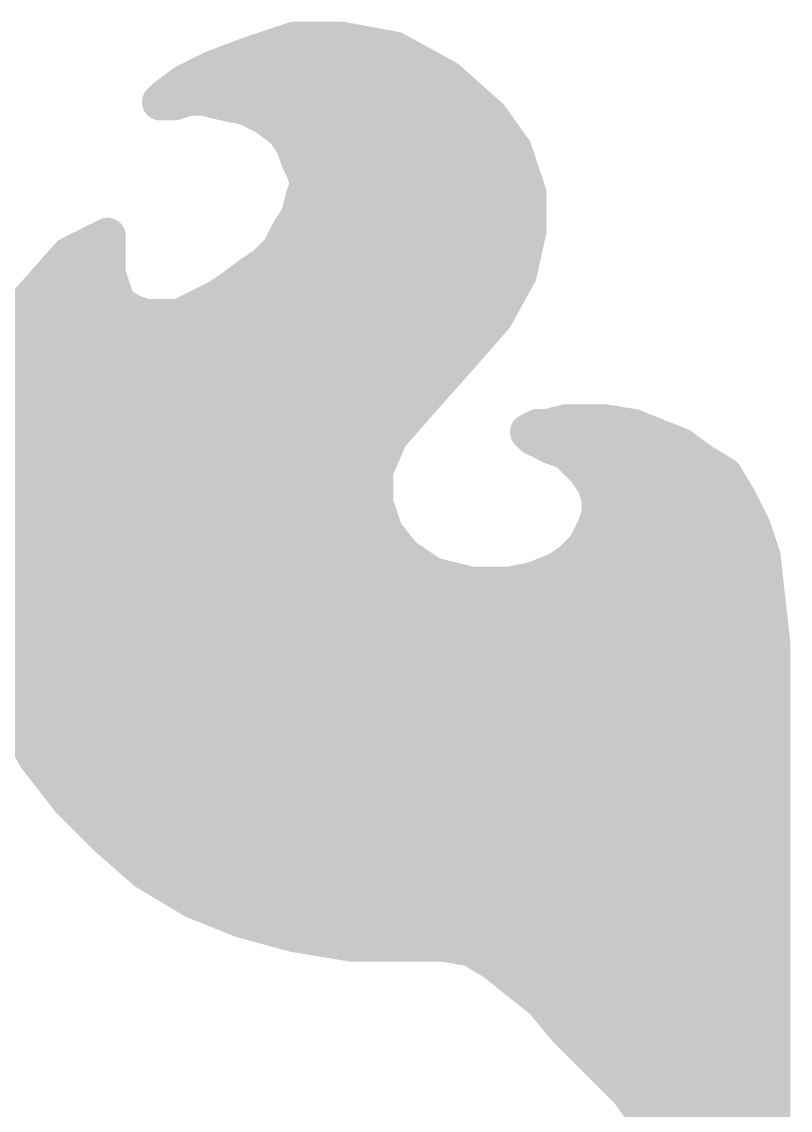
# Model space of a CAD drawing. Extents: x -36 to 72, y -11 to 34.
# Drawn here: x 10.239 to 11.847, y 21.366 to 23.643 of the extents above; entities that cross this region are included whole.
import ezdxf

# ---------------------------------------------------------------- set-up
doc = ezdxf.new("R2010")
doc.units = 0
doc.layers.add('22', color=40, linetype='CONTINUOUS')

msp = doc.modelspace()

# ---------------------------------------------------------------- linework, layer by layer
at = {"layer": '22', "const_width": 0.0762}
for points in [[(10.719, 23.575), (10.809, 23.605)], [(10.809, 23.605), (10.909, 23.605)], [(10.909, 23.605), (11.019, 23.585)], [(11.019, 23.585), (11.129, 23.525)], [(10.639, 23.545), (10.719, 23.575)], [(10.579, 23.515), (10.639, 23.545)], [(10.6411, 23.5458), (11.0909, 23.5458)], [(10.539, 23.485), (10.579, 23.515)], [(11.129, 23.525), (11.219, 23.445)], [(10.529, 23.475), (10.539, 23.485)], [(10.589, 23.485), (10.559, 23.475)], [(10.619, 23.485), (10.589, 23.485)], [(10.659, 23.475), (10.619, 23.485)], [(10.559, 23.475), (10.529, 23.475)], [(10.709, 23.465), (10.659, 23.475)], [(10.686, 23.4696), (11.1913, 23.4696)], [(10.749, 23.445), (10.709, 23.465)], [(10.789, 23.415), (10.749, 23.445)], [(11.219, 23.445), (11.269, 23.375)], [(10.809, 23.385), (10.789, 23.415)], [(10.8034, 23.3934), (11.2559, 23.3934)], [(10.819, 23.355), (10.809, 23.385)], [(11.269, 23.375), (11.299, 23.285)], [(10.829, 23.335), (10.819, 23.355)], [(10.839, 23.305), (10.829, 23.335)], [(10.829, 23.275), (10.839, 23.305)], [(10.8349, 23.3172), (11.2883, 23.3172)], [(11.299, 23.285), (11.299, 23.205)], [(10.819, 23.235), (10.829, 23.275)], [(10.799, 23.205), (10.819, 23.235)], [(10.8205, 23.241), (11.299, 23.241)], [(10.339, 23.155), (10.419, 23.195)], [(10.419, 23.195), (10.419, 23.115)], [(10.779, 23.165), (10.799, 23.205)], [(11.299, 23.205), (11.279, 23.115)], [(10.259, 23.065), (10.339, 23.155)], [(10.3586, 23.1648), (10.419, 23.1648)], [(10.749, 23.135), (10.779, 23.165)], [(10.7788, 23.1648), (11.2901, 23.1648)], [(10.719, 23.115), (10.749, 23.135)], [(10.419, 23.115), (10.429, 23.085)], [(10.679, 23.085), (10.719, 23.115)], [(11.279, 23.115), (11.229, 23.025)], [(10.28, 23.0886), (10.4278, 23.0886)], [(10.429, 23.085), (10.439, 23.055)], [(10.649, 23.065), (10.679, 23.085)], [(10.6838, 23.0886), (11.2643, 23.0886)], [(10.189, 22.945), (10.259, 23.065)], [(10.439, 23.055), (10.469, 23.035)], [(10.609, 23.045), (10.649, 23.065)], [(10.469, 23.035), (10.499, 23.025)], [(10.569, 23.025), (10.609, 23.045)], [(10.2283, 23.0124), (11.218, 23.0124)], [(10.499, 23.025), (10.569, 23.025)], [(11.229, 23.025), (11.159, 22.945)], [(11.159, 22.945), (11.079, 22.855)], [(10.1859, 22.9362), (11.1512, 22.9362)], [(10.1586, 22.86), (11.0834, 22.86)], [(11.079, 22.855), (11.009, 22.775)], [(11.339, 22.795), (11.379, 22.805)], [(11.379, 22.805), (11.459, 22.805)], [(11.459, 22.805), (11.519, 22.795)], [(10.135, 22.7838), (11.0167, 22.7838)], [(11.299, 22.785), (11.319, 22.795)], [(11.309, 22.775), (11.299, 22.785)], [(11.3002, 22.7838), (11.547, 22.7838)], [(11.319, 22.795), (11.339, 22.795)], [(11.519, 22.795), (11.569, 22.775)], [(11.009, 22.775), (10.979, 22.705)], [(11.329, 22.765), (11.309, 22.775)], [(11.349, 22.755), (11.329, 22.765)], [(11.569, 22.775), (11.619, 22.755)], [(11.379, 22.745), (11.349, 22.755)], [(11.399, 22.725), (11.379, 22.745)], [(11.619, 22.755), (11.659, 22.725)], [(11.419, 22.705), (11.399, 22.725)], [(11.659, 22.725), (11.709, 22.695)], [(10.1207, 22.7076), (10.9801, 22.7076)], [(10.979, 22.705), (10.979, 22.635)], [(11.4164, 22.7076), (11.688, 22.7076)], [(11.439, 22.675), (11.419, 22.705)], [(11.709, 22.695), (11.739, 22.645)], [(11.449, 22.645), (11.439, 22.675)], [(11.449, 22.615), (11.449, 22.645)], [(11.739, 22.645), (11.769, 22.585)], [(10.1098, 22.6314), (10.9802, 22.6314)], [(10.979, 22.635), (10.999, 22.575)], [(11.449, 22.6314), (11.7458, 22.6314)], [(11.439, 22.585), (11.449, 22.615)], [(10.999, 22.575), (11.039, 22.525)], [(11.419, 22.545), (11.439, 22.585)], [(11.769, 22.585), (11.789, 22.525)], [(10.114, 22.5552), (11.0148, 22.5552)], [(11.4241, 22.5552), (11.7789, 22.5552)], [(11.389, 22.515), (11.419, 22.545)], [(11.039, 22.525), (11.099, 22.485)], [(11.359, 22.495), (11.389, 22.515)], [(11.789, 22.525), (11.799, 22.435)], [(11.099, 22.485), (11.179, 22.465)], [(11.309, 22.475), (11.359, 22.495)], [(10.1182, 22.479), (11.123, 22.479)], [(11.179, 22.465), (11.259, 22.465)], [(11.259, 22.465), (11.309, 22.475)], [(11.319, 22.479), (11.7941, 22.479)], [(11.799, 22.435), (11.809, 22.345)], [(10.1363, 22.4028), (11.8026, 22.4028)], [(10.1574, 22.3266), (11.809, 22.3266)], [(11.809, 22.345), (11.809, 21.065)], [(10.269, 22.105), (10.169, 22.285)], [(10.1882, 22.2504), (11.809, 22.2504)], [(10.2306, 22.1742), (11.809, 22.1742)], [(10.339, 22.015), (10.269, 22.105)], [(10.2744, 22.098), (11.809, 22.098)], [(10.3337, 22.0218), (11.809, 22.0218)], [(10.419, 21.935), (10.339, 22.015)], [(10.4084, 21.9456), (11.809, 21.9456)], [(10.499, 21.865), (10.419, 21.935)], [(10.494, 21.8694), (11.809, 21.8694)], [(10.599, 21.805), (10.499, 21.865)], [(10.699, 21.765), (10.599, 21.805)], [(10.6285, 21.7932), (11.809, 21.7932)], [(10.809, 21.735), (10.699, 21.765)], [(10.929, 21.715), (10.809, 21.735)], [(10.917, 21.717), (11.809, 21.717)], [(11.119, 21.715), (10.929, 21.715)], [(11.179, 21.705), (11.119, 21.715)], [(11.229, 21.675), (11.179, 21.705)], [(11.279, 21.635), (11.229, 21.675)], [(11.2718, 21.6408), (11.809, 21.6408)], [(11.329, 21.595), (11.279, 21.635)], [(11.379, 21.535), (11.329, 21.595)], [(11.3543, 21.5646), (11.809, 21.5646)], [(11.439, 21.475), (11.379, 21.535)], [(11.4256, 21.4884), (11.809, 21.4884)], [(11.509, 21.405), (11.439, 21.475)], [(11.5018, 21.4122), (11.809, 21.4122)], [(11.559, 21.335), (11.509, 21.405)], [(11.5583, 21.336), (11.809, 21.336)], [(11.619, 21.275), (11.559, 21.335)]]:
    msp.add_lwpolyline(points, dxfattribs=at)
at = {"layer": '22', "const_width": 0.0381}
for points in [[(10.809, 23.6241, 1), (10.809, 23.586)], [(10.815, 23.5869, 1), (10.803, 23.6231)], [(10.9124, 23.6237, 1), (10.9056, 23.5863)], [(10.909, 23.586, 1), (10.909, 23.6241)], [(11.0281, 23.6017, 1), (11.0099, 23.5683)], [(11.0156, 23.5663, 1), (11.0224, 23.6037)], [(10.713, 23.5931, 1), (10.725, 23.5569)], [(10.7257, 23.5572, 1), (10.7123, 23.5928)], [(10.6323, 23.5628, 1), (10.6457, 23.5272)], [(10.6411, 23.5648, 1), (10.6411, 23.5267)], [(10.6475, 23.528, 1), (10.6305, 23.562)], [(11.0909, 23.5267, 1), (11.0909, 23.5648)], [(10.5705, 23.532, 1), (10.5875, 23.498)], [(10.5904, 23.4998, 1), (10.5676, 23.5302)], [(11.1417, 23.5392, 1), (11.1163, 23.5108)], [(11.1199, 23.5083, 1), (11.1381, 23.5417)], [(10.5525, 23.4715, 1), (10.5255, 23.4985)], [(10.589, 23.504, 1), (10.589, 23.4659)], [(10.595, 23.4669, 1), (10.583, 23.5031)], [(10.6236, 23.5035, 1), (10.6144, 23.4665)], [(10.619, 23.4659, 1), (10.619, 23.504)], [(10.529, 23.4941, 1), (10.529, 23.456)], [(10.5155, 23.4885, 1), (10.5425, 23.4615)], [(10.5276, 23.5002, 1), (10.5504, 23.4698)], [(10.553, 23.4931, 1), (10.565, 23.4569)], [(10.559, 23.456, 1), (10.559, 23.4941)], [(10.6627, 23.4937, 1), (10.6553, 23.4563)], [(10.6544, 23.4565, 1), (10.6636, 23.4935)], [(10.686, 23.4886, 1), (10.686, 23.4505)], [(10.7175, 23.482, 1), (10.7005, 23.448)], [(10.7053, 23.4463, 1), (10.7127, 23.4837)], [(11.1913, 23.4505, 1), (11.1913, 23.4886)], [(10.7604, 23.4602, 1), (10.7376, 23.4298)], [(10.7405, 23.428, 1), (10.7575, 23.462)], [(11.2345, 23.4561, 1), (11.2035, 23.4339)], [(11.2063, 23.4308, 1), (11.2317, 23.4592)], [(10.8049, 23.4256, 1), (10.7731, 23.4044)], [(10.7776, 23.3998, 1), (10.8004, 23.4302)], [(10.8034, 23.4124, 1), (10.8034, 23.3743)], [(10.8271, 23.391, 1), (10.7909, 23.379)], [(10.7931, 23.3744, 1), (10.8249, 23.3956)], [(11.2871, 23.381, 1), (11.2509, 23.369)], [(11.2559, 23.3743, 1), (11.2559, 23.4124)], [(10.836, 23.3635, 1), (10.802, 23.3465)], [(11.2535, 23.3639, 1), (11.2845, 23.3861)], [(10.8009, 23.349, 1), (10.8371, 23.361)], [(10.8471, 23.341, 1), (10.8109, 23.329)], [(10.812, 23.3265, 1), (10.846, 23.3435)], [(10.8349, 23.3362, 1), (10.8349, 23.2981)], [(10.8571, 23.299, 1), (10.8209, 23.311)], [(11.2883, 23.2981, 1), (11.2883, 23.3362)], [(10.8209, 23.299, 1), (10.8571, 23.311)], [(11.3181, 23.285, 1), (11.28, 23.285)], [(10.8109, 23.281, 1), (10.8471, 23.269)], [(10.8475, 23.2704, 1), (10.8105, 23.2796)], [(11.2809, 23.279, 1), (11.3171, 23.291)], [(10.8205, 23.26, 1), (10.8205, 23.2219)], [(10.8349, 23.2244, 1), (10.8031, 23.2456)], [(11.299, 23.2219, 1), (11.299, 23.26)], [(10.8005, 23.2396, 1), (10.8375, 23.2304)], [(10.4381, 23.195, 1), (10.4, 23.195)], [(10.4275, 23.178, 1), (10.4105, 23.212)], [(10.7831, 23.2156, 1), (10.8149, 23.1944)], [(10.816, 23.1965, 1), (10.782, 23.2135)], [(11.3176, 23.2009, 1), (11.2804, 23.2091)], [(11.28, 23.205, 1), (11.3181, 23.205)], [(10.3305, 23.172, 1), (10.3475, 23.138)], [(10.3532, 23.1423, 1), (10.3248, 23.1677)], [(10.3586, 23.1838, 1), (10.3586, 23.1457)], [(10.419, 23.1457, 1), (10.419, 23.1838)], [(10.7788, 23.1838, 1), (10.7788, 23.1457)], [(10.762, 23.1735, 1), (10.796, 23.1565)], [(10.7925, 23.1515, 1), (10.7655, 23.1785)], [(11.2901, 23.1457, 1), (11.2901, 23.1838)], [(10.7355, 23.1485, 1), (10.7625, 23.1215)], [(10.7596, 23.1191, 1), (10.7384, 23.1509)], [(10.4371, 23.121, 1), (10.4009, 23.109)], [(10.7084, 23.1309, 1), (10.7296, 23.0991)], [(10.7304, 23.0998, 1), (10.7076, 23.1302)], [(11.2604, 23.1191, 1), (11.2976, 23.1109)], [(11.2957, 23.1057, 1), (11.2623, 23.1243)], [(10.28, 23.1076, 1), (10.28, 23.0695)], [(10.4, 23.115, 1), (10.4381, 23.115)], [(10.4471, 23.091, 1), (10.4109, 23.079)], [(10.4278, 23.0695, 1), (10.4278, 23.1076)], [(10.6676, 23.1002, 1), (10.6904, 23.0698)], [(10.6838, 23.1076, 1), (10.6838, 23.0695)], [(10.6896, 23.0691, 1), (10.6684, 23.1009)], [(11.2643, 23.0695, 1), (11.2643, 23.1076)], [(10.2448, 23.0777, 1), (10.2732, 23.0523)], [(10.2755, 23.0554, 1), (10.2425, 23.0746)], [(10.4109, 23.079, 1), (10.4471, 23.091)], [(10.4496, 23.0709, 1), (10.4284, 23.0391)], [(10.6384, 23.0809, 1), (10.6596, 23.0491)], [(10.6575, 23.048, 1), (10.6405, 23.082)], [(10.4209, 23.049, 1), (10.4571, 23.061)], [(10.475, 23.0531, 1), (10.463, 23.0169)], [(10.4584, 23.0191, 1), (10.4796, 23.0509)], [(10.6005, 23.062, 1), (10.6175, 23.028)], [(10.6175, 23.028, 1), (10.6005, 23.062)], [(10.2283, 23.0314, 1), (10.2283, 22.9933)], [(10.499, 23.0441, 1), (10.499, 23.006)], [(10.493, 23.0069, 1), (10.505, 23.0431)], [(10.5605, 23.042, 1), (10.5775, 23.008)], [(10.569, 23.006, 1), (10.569, 23.0441)], [(11.2123, 23.0343, 1), (11.2457, 23.0157)], [(11.2433, 23.0125, 1), (11.2147, 23.0375)], [(11.218, 22.9933, 1), (11.218, 23.0314)], [(11.1447, 22.9575, 1), (11.1733, 22.9325)], [(11.1732, 22.9323, 1), (11.1448, 22.9577)], [(11.1512, 22.9171, 1), (11.1512, 22.9552)], [(11.0648, 22.8677, 1), (11.0932, 22.8423)], [(11.0933, 22.8425, 1), (11.0647, 22.8675)], [(11.0834, 22.8409, 1), (11.0834, 22.879)], [(11.379, 22.824, 1), (11.379, 22.7859)], [(11.3836, 22.7865, 1), (11.3744, 22.8235)], [(11.4621, 22.8238, 1), (11.4559, 22.7862)], [(11.459, 22.7859, 1), (11.459, 22.824)], [(11.0167, 22.7647, 1), (11.0167, 22.8028)], [(11.3125, 22.7985, 1), (11.2855, 22.7715)], [(11.2905, 22.802, 1), (11.3075, 22.768)], [(11.3002, 22.8028, 1), (11.3002, 22.7647)], [(11.319, 22.8141, 1), (11.319, 22.776)], [(11.3275, 22.778, 1), (11.3105, 22.812)], [(11.3344, 22.8135, 1), (11.3436, 22.7765)], [(11.339, 22.776, 1), (11.339, 22.8141)], [(11.5261, 22.8127, 1), (11.5119, 22.7773)], [(11.5159, 22.7762, 1), (11.5221, 22.8138)], [(11.547, 22.7647, 1), (11.547, 22.8028)], [(10.9947, 22.7875, 1), (11.0233, 22.7625)], [(11.0265, 22.7675, 1), (10.9915, 22.7825)], [(11.3175, 22.792, 1), (11.3005, 22.758)], [(11.2955, 22.7615, 1), (11.3225, 22.7885)], [(11.3375, 22.782, 1), (11.3205, 22.748)], [(11.3205, 22.748, 1), (11.3375, 22.782)], [(11.5761, 22.7927, 1), (11.5619, 22.7573)], [(11.5619, 22.7573, 1), (11.5761, 22.7927)], [(11.355, 22.7731, 1), (11.343, 22.7369)], [(11.3405, 22.738, 1), (11.3575, 22.772)], [(11.3925, 22.7585, 1), (11.3655, 22.7315)], [(11.373, 22.7269, 1), (11.385, 22.7631)], [(11.6304, 22.7702, 1), (11.6076, 22.7398)], [(11.6119, 22.7373, 1), (11.6261, 22.7727)], [(11.4125, 22.7385, 1), (11.3855, 22.7115)], [(11.3855, 22.7115, 1), (11.4125, 22.7385)], [(11.6688, 22.7413, 1), (11.6492, 22.7087)], [(11.6476, 22.7098, 1), (11.6704, 22.7402)], [(10.9615, 22.7125, 1), (10.9965, 22.6975)], [(10.9981, 22.705, 1), (10.96, 22.705)], [(10.9801, 22.6885, 1), (10.9801, 22.7266)], [(11.4164, 22.7266, 1), (11.4164, 22.6885)], [(11.4349, 22.7156, 1), (11.4031, 22.6944)], [(11.4055, 22.6915, 1), (11.4325, 22.7185)], [(11.688, 22.6885, 1), (11.688, 22.7266)], [(11.7253, 22.7048, 1), (11.6927, 22.6852)], [(11.6992, 22.6787, 1), (11.7188, 22.7113)], [(11.4571, 22.681, 1), (11.4209, 22.669)], [(11.4231, 22.6644, 1), (11.4549, 22.6856)], [(11.468, 22.645, 1), (11.4299, 22.645)], [(11.756, 22.6535, 1), (11.722, 22.6365)], [(10.9971, 22.641, 1), (10.9609, 22.629)], [(10.9802, 22.6124, 1), (10.9802, 22.6505)], [(11.449, 22.6505, 1), (11.449, 22.6124)], [(11.4309, 22.639, 1), (11.4671, 22.651)], [(11.7227, 22.6352, 1), (11.7553, 22.6548)], [(11.7458, 22.6124, 1), (11.7458, 22.6505)], [(10.96, 22.635, 1), (10.9981, 22.635)], [(11.4671, 22.609, 1), (11.4309, 22.621)], [(11.0139, 22.5869, 1), (10.9841, 22.5631)], [(11.456, 22.5765, 1), (11.422, 22.5935)], [(11.4299, 22.615, 1), (11.468, 22.615)], [(11.7871, 22.591, 1), (11.7509, 22.579)], [(11.752, 22.5765, 1), (11.786, 22.5935)], [(10.9809, 22.569, 1), (11.0171, 22.581)], [(11.0148, 22.5362, 1), (11.0148, 22.5743)], [(11.4241, 22.5743, 1), (11.4241, 22.5362)], [(11.4209, 22.591, 1), (11.4571, 22.579)], [(11.7789, 22.5362, 1), (11.7789, 22.5743)], [(11.402, 22.5535, 1), (11.436, 22.5365)], [(11.4325, 22.5315, 1), (11.4055, 22.5585)], [(11.0496, 22.5409, 1), (11.0284, 22.5091)], [(11.0241, 22.5131, 1), (11.0539, 22.5369)], [(11.3755, 22.5285, 1), (11.4025, 22.5015)], [(11.3996, 22.4991, 1), (11.3784, 22.5309)], [(11.8079, 22.5271, 1), (11.7701, 22.5229)], [(11.7709, 22.519, 1), (11.8071, 22.531)], [(11.1036, 22.5035, 1), (11.0944, 22.4665)], [(11.3484, 22.5109, 1), (11.3696, 22.4791)], [(11.3661, 22.4773, 1), (11.3519, 22.5127)], [(11.0884, 22.4691, 1), (11.1096, 22.5009)], [(11.123, 22.46, 1), (11.123, 22.4981)], [(11.179, 22.484, 1), (11.179, 22.4459)], [(11.1744, 22.4465, 1), (11.1836, 22.4835)], [(11.2553, 22.4837, 1), (11.2627, 22.4463)], [(11.259, 22.4459, 1), (11.259, 22.484)], [(11.3019, 22.4927, 1), (11.3161, 22.4573)], [(11.319, 22.4981, 1), (11.319, 22.46)], [(11.3127, 22.4563, 1), (11.3053, 22.4937)], [(11.7941, 22.46, 1), (11.7941, 22.4981)], [(11.8179, 22.4371, 1), (11.7801, 22.4329)], [(11.7801, 22.4329, 1), (11.8179, 22.4371)], [(11.8026, 22.3838, 1), (11.8026, 22.4219)], [(11.8281, 22.345, 1), (11.79, 22.345)], [(11.7901, 22.3429, 1), (11.8279, 22.3471)], [(11.809, 22.3076, 1), (11.809, 22.3457)], [(11.809, 22.2314, 1), (11.809, 22.2695)], [(10.2306, 22.1933, 1), (10.2306, 22.1552)], [(11.809, 22.1552, 1), (11.809, 22.1933)], [(10.284, 22.1167, 1), (10.254, 22.0933)], [(10.2744, 22.1171, 1), (10.2744, 22.079)], [(11.809, 22.079, 1), (11.809, 22.1171)], [(10.2523, 22.0957, 1), (10.2857, 22.1143)], [(10.3337, 22.0409, 1), (10.3337, 22.0028)], [(10.3525, 22.0285, 1), (10.3255, 22.0015)], [(10.324, 22.0033, 1), (10.354, 22.0267)], [(11.809, 22.0028, 1), (11.809, 22.0409)], [(10.4084, 21.9647, 1), (10.4084, 21.9266)], [(11.809, 21.9266, 1), (11.809, 21.9647)], [(10.4315, 21.9493, 1), (10.4065, 21.9207)], [(10.4055, 21.9215, 1), (10.4325, 21.9485)], [(10.494, 21.8885, 1), (10.494, 21.8504)], [(11.809, 21.8504, 1), (11.809, 21.8885)], [(10.5088, 21.8813, 1), (10.4892, 21.8487)], [(10.4865, 21.8507, 1), (10.5115, 21.8793)], [(10.6061, 21.8227, 1), (10.5919, 21.7873)], [(10.5892, 21.7887, 1), (10.6088, 21.8213)], [(10.6285, 21.8123, 1), (10.6285, 21.7742)], [(11.809, 21.7742, 1), (11.809, 21.8123)], [(10.704, 21.7834, 1), (10.694, 21.7466)], [(10.6919, 21.7473, 1), (10.7061, 21.7827)], [(10.8121, 21.7538, 1), (10.8059, 21.7162)], [(10.804, 21.7166, 1), (10.814, 21.7534)], [(10.917, 21.7361, 1), (10.917, 21.698)], [(10.929, 21.734, 1), (10.929, 21.6959)], [(10.9259, 21.6962, 1), (10.9321, 21.7338)], [(11.1221, 21.7338, 1), (11.1159, 21.6962)], [(11.119, 21.6959, 1), (11.119, 21.734)], [(11.809, 21.698, 1), (11.809, 21.7361)], [(11.1888, 21.7213, 1), (11.1692, 21.6887)], [(11.1759, 21.6862, 1), (11.1821, 21.7238)], [(11.2409, 21.6899, 1), (11.2171, 21.6601)], [(11.2192, 21.6587, 1), (11.2388, 21.6913)], [(11.2718, 21.6599, 1), (11.2718, 21.6218)], [(11.809, 21.6218, 1), (11.809, 21.6599)], [(11.2909, 21.6499, 1), (11.2671, 21.6201)], [(11.2671, 21.6201, 1), (11.2909, 21.6499)], [(11.3436, 21.6072, 1), (11.3144, 21.5828)], [(11.3171, 21.5801, 1), (11.3409, 21.6099)], [(11.3543, 21.5837, 1), (11.3543, 21.5456)], [(11.809, 21.5456, 1), (11.809, 21.5837)], [(11.3925, 21.5485, 1), (11.3655, 21.5215)], [(11.3644, 21.5228, 1), (11.3936, 21.5472)], [(11.4256, 21.5075, 1), (11.4256, 21.4694)], [(11.809, 21.4694, 1), (11.809, 21.5075)], [(11.4525, 21.4885, 1), (11.4255, 21.4615)], [(11.4255, 21.4615, 1), (11.4525, 21.4885)], [(11.5018, 21.4313, 1), (11.5018, 21.3932)], [(11.5245, 21.4161, 1), (11.4935, 21.3939)], [(11.4955, 21.3915, 1), (11.5225, 21.4185)], [(11.809, 21.3932, 1), (11.809, 21.4313)], [(11.5583, 21.3551, 1), (11.5583, 21.317)], [(11.5725, 21.3485, 1), (11.5455, 21.3215)], [(11.809, 21.317, 1), (11.809, 21.3551)]]:
    msp.add_lwpolyline(points, format="xyb", dxfattribs=at)

doc.saveas('drawing.dxf')
